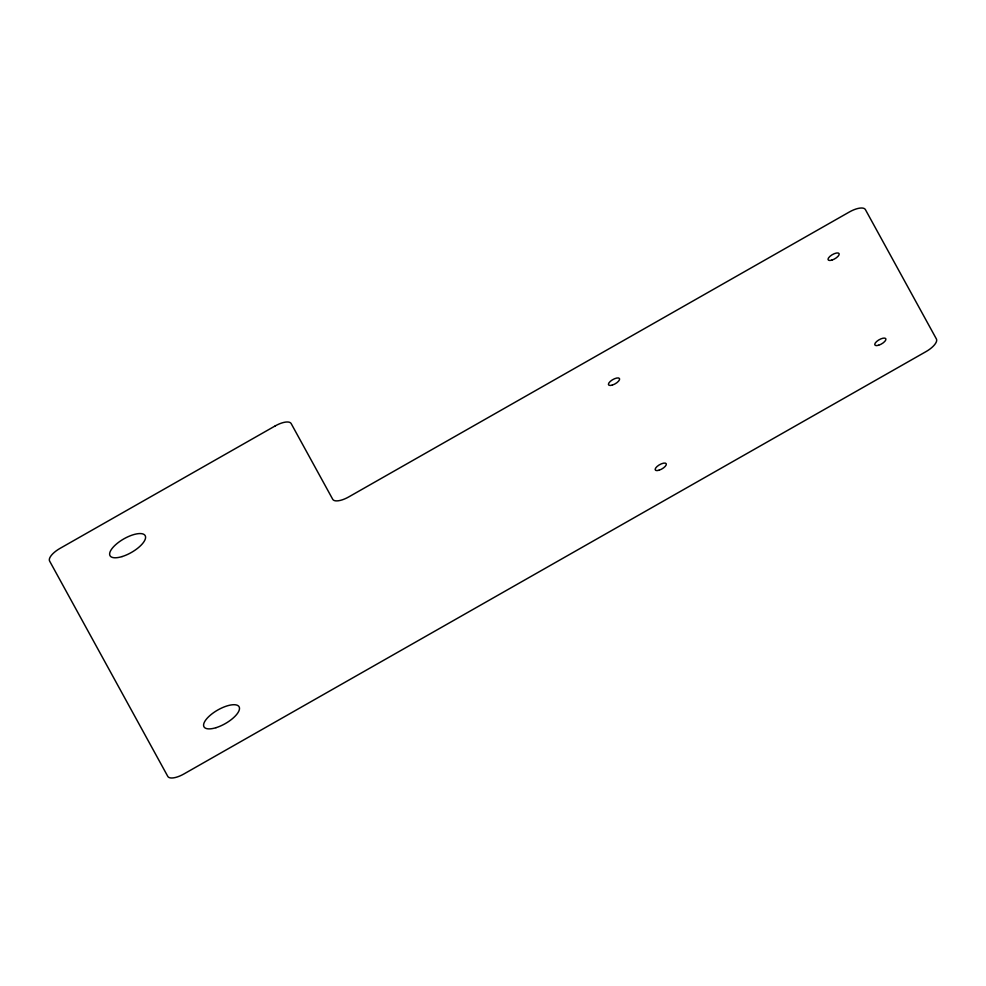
<?xml version="1.0" encoding="UTF-8"?>
<svg xmlns="http://www.w3.org/2000/svg" width="986" height="986" viewBox="0 0 986 986"><rect width="100%" height="100%" fill="white"/><g stroke="black" fill="none" stroke-linecap="round" stroke-linejoin="round"><path stroke-width="1.48" d="M275.168 425.94L59.961 548.426A15.16 5.83 -29.8 0 0 49.596 561.034L167.805 776.426A15.16 5.83 -29.8 0 0 183.79 774.035L926.039 351.595A15.16 5.83 -29.8 0 0 936.404 338.987L865.388 209.574A15.16 5.83 -29.8 0 0 849.402 211.965L348.724 496.932A15.16 5.83 -29.8 0 1 332.738 499.323L291.153 423.549A15.16 5.83 -29.8 0 0 275.168 425.94M659.005 470.236A6.323 2.428 -29.8 0 0 666.228 463.703A6.323 2.428 -29.8 0 0 656.984 466.551A6.323 2.428 -29.8 0 0 659.005 470.236M612.281 385.095A6.323 2.428 -29.8 0 0 619.504 378.562A6.323 2.428 -29.8 0 0 610.26 381.409A6.323 2.428 -29.8 0 0 612.281 385.095M878.6 345.248A6.323 2.428 -29.8 0 0 885.822 338.716A6.323 2.428 -29.8 0 0 876.579 341.563A6.323 2.428 -29.8 0 0 878.6 345.248M831.876 260.107A6.323 2.428 -29.8 0 0 839.098 253.587A6.323 2.428 -29.8 0 0 829.855 256.422A6.323 2.428 -29.8 0 0 831.876 260.107M215.996 727.693A20.213 7.765 -29.8 0 0 239.105 706.802A20.213 7.765 -29.8 0 0 209.525 715.898A20.213 7.765 -29.8 0 0 215.996 727.693M122.079 556.572A20.213 7.765 -29.8 0 0 145.188 535.669A20.213 7.765 -29.8 0 0 115.596 544.765A20.213 7.765 -29.8 0 0 122.079 556.572"/></g></svg>
